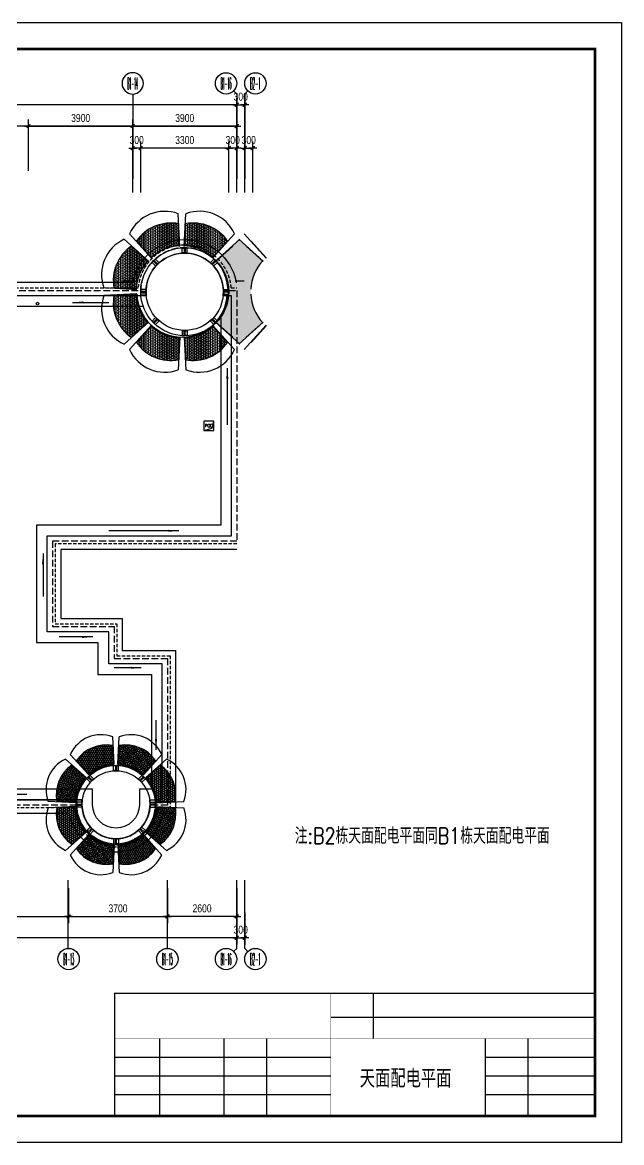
# Model space of a CAD drawing. Extents: x -40206 to 90585, y -55800 to -13493.
# Drawn here: x -3363 to 19094, y -55800 to -13800 of the extents above; entities that cross this region are included whole.
import ezdxf
from ezdxf.enums import TextEntityAlignment as Align

# ---------------------------------------------------------------- set-up
doc = ezdxf.new("R2010")
doc.units = 0
doc.header["$LTSCALE"] = 1000
doc.header["$MEASUREMENT"] = 0
doc.linetypes.add('DASH', pattern=[0.35, 0.25, -0.1])
doc.linetypes.add('HIDDEN2', pattern=[0.1875, 0.125, -0.0625])
doc.layers.get('0').update_dxf_attribs({"linetype": 'CONTINUOUS'})
doc.layers.get('DEFPOINTS').update_dxf_attribs({"linetype": 'CONTINUOUS'})
for name, color, linetype in [('AXIS_TEXT', 7, 'CONTINUOUS'), ('FRAME', 7, 'CONTINUOUS'), ('TK', 7, 'CONTINUOUS'), ('厨卫', 30, 'CONTINUOUS'), ('文字', 90, 'CONTINUOUS')]:
    doc.layers.add(name, color=color, linetype=linetype)
doc.styles.add('_HZTXT', font='txt.shx', dxfattribs={"width": 0.8, "bigfont": 'hztxt.shx'})
doc.styles.add('COMPLEX', font='COMPLEX')
doc.styles.add('DIM_FONT', font='wcad.shx', dxfattribs={"width": 0.8})
doc.styles.add('HZTXT', font='romans.shx', dxfattribs={"width": 0.8, "bigfont": 'hztxt.shx'})
doc.styles.add('文字说明', font='SimSun.ttf')
doc.dimstyles.new('AXIS', dxfattribs={"dimtxt": 300, "dimasz": 1, "dimexe": 250, "dimexo": 300, "dimgap": 150, "dimtad": 1, "dimdec": 0, "dimzin": 0, "dimdsep": 46, "dimtxsty": 'DIM_FONT', "dimblk": '_DIMX', "dimblk1": 'ARCHTICK', "dimblk2": 'ARCHTICK', "dimsah": 1, "dimcen": 0.09, "dimdle": 150, "dimclrt": 7, "dimadec": 0, "dimazin": 0, "dimtfac": 1, "dimtdec": 0, "dimtix": 1, "dimtmove": 2, "dimatfit": 3, "dimldrblk": '_DIMX', "dimfxl": 0, "dimtolj": 1, "dimtzin": 0, "dimarcsym": 0})
pattern_1 = [(180, (85049, -29828.714), (-1e-14, 49.963004), [28.846154, -57.69231]), (60, (85049, -29828.714), (43.26923, -24.981502), [28.846154, -57.69231]), (120, (85020.15, -29828.714), (43.26923, 24.981502), [28.846154, -57.69231])]

# ---------------------------------------------------------------- blocks, each defined once
blk = doc.blocks.new('_DIMX')
blk.add_line((-150, 0), (150, 0))
at = {"const_width": 50}
blk.add_lwpolyline([(-70, -70), (70, 70)], dxfattribs=at)
blk = doc.blocks.new('*D31')
at = {"color": 0, "linetype": 'ByBlock'}
for p, q in [((-30430, -19363), (-30430, -16636)), ((4670, -19363), (4670, -16636)), ((4669, -16886), (-30429, -16886))]:
    blk.add_line(p, q, dxfattribs=at)
at = {"layer": 'DEFPOINTS', "color": 0, "linetype": 'ByBlock'}
for p in [(-30430, -16886), (-30430, -19663), (4670, -19663)]:
    blk.add_point(p, dxfattribs=at)
at = {"color": 0, "linetype": 'ByBlock', "rotation": 180}
blk.add_blockref('_DIMX', (-30430, -16886), dxfattribs=at)
at = {"color": 0, "linetype": 'ByBlock'}
blk.add_blockref('_DIMX', (4670, -16886), dxfattribs=at)
at = {"color": 7, "linetype": 'ByBlock', "insert": (-12880, -16580), "char_height": 300, "attachment_point": 5, "style": 'DIM_FONT'}
blk.add_mtext('\\A1;35100', dxfattribs=at)
blk = doc.blocks.new('_ARCHTICK')
at = {"color": 0, "linetype": 'ByBlock', "const_width": 0.15}
blk.add_lwpolyline([(-0.5, -0.5), (0.5, 0.5)], dxfattribs=at)
blk = doc.blocks.new('*D35')
at = {"color": 0, "linetype": 'ByBlock'}
for p, q in [((770, -19363), (770, -17436)), ((-3129, -17686), (769, -17686))]:
    blk.add_line(p, q, dxfattribs=at)
at = {"layer": 'DEFPOINTS', "color": 0, "linetype": 'ByBlock'}
for p in [(770, -17686), (-3130, -19663), (770, -19663)]:
    blk.add_point(p, dxfattribs=at)
at = {"color": 0, "linetype": 'ByBlock', "rotation": 180}
blk.add_blockref('_DIMX', (-3130, -17686), dxfattribs=at)
at = {"color": 0, "linetype": 'ByBlock'}
blk.add_blockref('_DIMX', (770, -17686), dxfattribs=at)
at = {"color": 7, "linetype": 'ByBlock', "insert": (-1180, -17386), "char_height": 300, "attachment_point": 5, "style": 'DIM_FONT'}
blk.add_mtext('\\A1;3900', dxfattribs=at)
blk = doc.blocks.new('*D34')
at = {"color": 0, "linetype": 'ByBlock'}
for p, q in [((-3130, -19363), (-3130, -17436)), ((769, -17686), (-3129, -17686))]:
    blk.add_line(p, q, dxfattribs=at)
at = {"layer": 'DEFPOINTS', "color": 0, "linetype": 'ByBlock'}
for p in [(-3130, -17686), (-3130, -19663), (770, -19663)]:
    blk.add_point(p, dxfattribs=at)
at = {"color": 0, "linetype": 'ByBlock', "rotation": 180}
blk.add_blockref('_DIMX', (-3130, -17686), dxfattribs=at)
at = {"color": 0, "linetype": 'ByBlock'}
blk.add_blockref('_DIMX', (770, -17686), dxfattribs=at)
at = {"color": 7, "linetype": 'ByBlock', "insert": (-1180, -17386), "char_height": 300, "attachment_point": 5, "style": 'DIM_FONT'}
blk.add_mtext('\\A1;3900', dxfattribs=at)
blk = doc.blocks.new('*D43')
at = {"color": 0, "linetype": 'ByBlock'}
for p, q in [((-5330, -19478), (-5330, -17436)), ((-3130, -19363), (-3130, -17436)), ((-3131, -17686), (-5329, -17686))]:
    blk.add_line(p, q, dxfattribs=at)
at = {"layer": 'DEFPOINTS', "color": 0, "linetype": 'ByBlock'}
for p in [(-5330, -17686), (-3130, -19663), (-5330, -19778)]:
    blk.add_point(p, dxfattribs=at)
at = {"color": 0, "linetype": 'ByBlock', "rotation": 180}
blk.add_blockref('_DIMX', (-5330, -17686), dxfattribs=at)
at = {"color": 0, "linetype": 'ByBlock'}
blk.add_blockref('_DIMX', (-3130, -17686), dxfattribs=at)
at = {"color": 7, "linetype": 'ByBlock', "insert": (-4230, -17386), "char_height": 300, "attachment_point": 5, "style": 'DIM_FONT'}
blk.add_mtext('\\A1;2200', dxfattribs=at)
blk = doc.blocks.new('*D46')
at = {"color": 0, "linetype": 'ByBlock'}
for p, q in [((4670, -19363), (4670, -17436)), ((771, -17686), (4669, -17686))]:
    blk.add_line(p, q, dxfattribs=at)
at = {"layer": 'DEFPOINTS', "color": 0, "linetype": 'ByBlock'}
for p in [(4670, -17686), (770, -19663), (4670, -19663)]:
    blk.add_point(p, dxfattribs=at)
at = {"color": 0, "linetype": 'ByBlock', "rotation": 180}
blk.add_blockref('_DIMX', (770, -17686), dxfattribs=at)
at = {"color": 0, "linetype": 'ByBlock'}
blk.add_blockref('_DIMX', (4670, -17686), dxfattribs=at)
at = {"color": 7, "linetype": 'ByBlock', "insert": (2720, -17386), "char_height": 300, "attachment_point": 5, "style": 'DIM_FONT'}
blk.add_mtext('\\A1;3900', dxfattribs=at)
blk = doc.blocks.new('*D45')
at = {"color": 0, "linetype": 'ByBlock'}
for p, q in [((770, -19363), (770, -17436)), ((4670, -19363), (4670, -17436)), ((4669, -17686), (771, -17686))]:
    blk.add_line(p, q, dxfattribs=at)
at = {"layer": 'DEFPOINTS', "color": 0, "linetype": 'ByBlock'}
for p in [(770, -17686), (770, -19663), (4670, -19663)]:
    blk.add_point(p, dxfattribs=at)
at = {"color": 0, "linetype": 'ByBlock'}
for p, rotation in [((770, -17686), 180.0000000000052), ((4670, -17686), 5.115907697472721e-12)]:
    blk.add_blockref('_DIMX', p, dxfattribs=dict(at, rotation=rotation))
at = {"color": 7, "linetype": 'ByBlock', "insert": (2720, -17386), "char_height": 300, "attachment_point": 5, "style": 'DIM_FONT'}
blk.add_mtext('\\A1;3900', dxfattribs=at)
blk = doc.blocks.new('_AXISO')
blk.add_circle((0, 0), 0.5)
at = {"layer": 'AXIS_TEXT', "style": 'COMPLEX', "width": 1.041667}
blk.add_attdef('A', text='', height=0.56, dxfattribs=at).set_placement((-0.25, -0.28), (0.25, -0.28), align=Align.FIT)
blk = doc.blocks.new('*D44')
at = {"color": 0, "linetype": 'ByBlock'}
for p, q in [((4670, -18424), (4670, -16636)), ((4970, -18424), (4970, -16636)), ((4669, -16886), (4668, -16886)), ((4670, -16886), (4970, -16886)), ((4971, -16886), (4972, -16886))]:
    blk.add_line(p, q, dxfattribs=at)
at = {"layer": 'DEFPOINTS', "color": 0, "linetype": 'ByBlock'}
for p in [(4970, -16886), (4670, -18724), (4970, -18724)]:
    blk.add_point(p, dxfattribs=at)
at = {"color": 0, "linetype": 'ByBlock'}
blk.add_blockref('_DIMX', (4670, -16886), dxfattribs=at)
at = {"color": 0, "linetype": 'ByBlock', "rotation": 180}
blk.add_blockref('_DIMX', (4970, -16886), dxfattribs=at)
at = {"color": 7, "linetype": 'ByBlock', "insert": (4820, -16586), "char_height": 300, "attachment_point": 5, "style": 'DIM_FONT'}
blk.add_mtext('\\A1;300', dxfattribs=at)
blk = doc.blocks.new('_AXISO1')
blk.add_line((0.354, -0.146), (0.5, 0))
blk.add_circle((0, -0.5), 0.5)
at = {"layer": 'AXIS_TEXT', "style": 'COMPLEX', "width": 1.041667}
blk.add_attdef('A', text='', height=0.56, dxfattribs=at).set_placement((-0.25, -0.78), (0.25, -0.78), align=Align.FIT)
blk = doc.blocks.new('_AXISO2')
blk.add_line((0.354, 0.146), (0.5, 0))
blk.add_circle((0, 0.5), 0.5)
at = {"layer": 'AXIS_TEXT', "style": 'COMPLEX', "width": 1.041667}
blk.add_attdef('A', text='', height=0.56, dxfattribs=at).set_placement((-0.25, 0.22), (0.25, 0.22), align=Align.FIT)
blk = doc.blocks.new('*D21')
at = {"color": 0, "linetype": 'ByBlock'}
for p, q in [((-30430, -46259), (-30430, -48370)), ((4670, -46259), (4670, -48370)), ((4669, -48120), (-30429, -48120))]:
    blk.add_line(p, q, dxfattribs=at)
at = {"layer": 'DEFPOINTS', "color": 0, "linetype": 'ByBlock'}
for p in [(-30430, -45959), (4670, -45959), (-30430, -48120)]:
    blk.add_point(p, dxfattribs=at)
at = {"color": 0, "linetype": 'ByBlock', "rotation": 180}
blk.add_blockref('_DIMX', (-30430, -48120), dxfattribs=at)
at = {"color": 0, "linetype": 'ByBlock'}
blk.add_blockref('_DIMX', (4670, -48120), dxfattribs=at)
at = {"color": 7, "linetype": 'ByBlock', "insert": (-12880, -47814), "char_height": 300, "attachment_point": 5, "style": 'DIM_FONT'}
blk.add_mtext('\\A1;35100', dxfattribs=at)
blk = doc.blocks.new('*D29')
at = {"color": 0, "linetype": 'ByBlock'}
for p, q in [((4670, -47175), (4670, -48370)), ((4970, -47175), (4970, -48370)), ((4669, -48120), (4668, -48120)), ((4670, -48120), (4970, -48120)), ((4971, -48120), (4972, -48120))]:
    blk.add_line(p, q, dxfattribs=at)
at = {"layer": 'DEFPOINTS', "color": 0, "linetype": 'ByBlock'}
for p in [(4670, -46875), (4970, -46875), (4970, -48120)]:
    blk.add_point(p, dxfattribs=at)
at = {"color": 0, "linetype": 'ByBlock'}
blk.add_blockref('_DIMX', (4670, -48120), dxfattribs=at)
at = {"color": 0, "linetype": 'ByBlock', "rotation": 180}
blk.add_blockref('_DIMX', (4970, -48120), dxfattribs=at)
at = {"color": 7, "linetype": 'ByBlock', "insert": (4820, -47820), "char_height": 300, "attachment_point": 5, "style": 'DIM_FONT'}
blk.add_mtext('\\A1;300', dxfattribs=at)
blk = doc.blocks.new('*D24')
at = {"color": 0, "linetype": 'ByBlock'}
for p, q in [((2070, -46259), (2070, -47570)), ((-1629, -47320), (2069, -47320))]:
    blk.add_line(p, q, dxfattribs=at)
at = {"layer": 'DEFPOINTS', "color": 0, "linetype": 'ByBlock'}
for p in [(-1630, -45959), (2070, -45959), (2070, -47320)]:
    blk.add_point(p, dxfattribs=at)
at = {"color": 0, "linetype": 'ByBlock', "rotation": 180}
blk.add_blockref('_DIMX', (-1630, -47320), dxfattribs=at)
at = {"color": 0, "linetype": 'ByBlock'}
blk.add_blockref('_DIMX', (2070, -47320), dxfattribs=at)
at = {"color": 7, "linetype": 'ByBlock', "insert": (220, -47020), "char_height": 300, "attachment_point": 5, "style": 'DIM_FONT'}
blk.add_mtext('\\A1;3700', dxfattribs=at)
blk = doc.blocks.new('*D27')
at = {"color": 0, "linetype": 'ByBlock'}
for p, q in [((-1630, -46259), (-1630, -47570)), ((-7329, -47320), (-1631, -47320))]:
    blk.add_line(p, q, dxfattribs=at)
at = {"layer": 'DEFPOINTS', "color": 0, "linetype": 'ByBlock'}
for p in [(-7330, -45959), (-1630, -45959), (-1630, -47320)]:
    blk.add_point(p, dxfattribs=at)
at = {"color": 0, "linetype": 'ByBlock', "rotation": 180}
blk.add_blockref('_DIMX', (-7330, -47320), dxfattribs=at)
at = {"color": 0, "linetype": 'ByBlock'}
blk.add_blockref('_DIMX', (-1630, -47320), dxfattribs=at)
at = {"color": 7, "linetype": 'ByBlock', "insert": (-4480, -47020), "char_height": 300, "attachment_point": 5, "style": 'DIM_FONT'}
blk.add_mtext('\\A1;5700', dxfattribs=at)
blk = doc.blocks.new('*D30')
at = {"color": 0, "linetype": 'ByBlock'}
for p, q in [((2070, -46259), (2070, -47570)), ((4670, -46259), (4670, -47570)), ((4669, -47320), (2071, -47320))]:
    blk.add_line(p, q, dxfattribs=at)
at = {"layer": 'DEFPOINTS', "color": 0, "linetype": 'ByBlock'}
for p in [(2070, -45959), (4670, -45959), (2070, -47320)]:
    blk.add_point(p, dxfattribs=at)
at = {"color": 0, "linetype": 'ByBlock'}
for p, rotation in [((2070, -47320), 179.9999999999949), ((4670, -47320), 359.9999999999949)]:
    blk.add_blockref('_DIMX', p, dxfattribs=dict(at, rotation=rotation))
at = {"color": 7, "linetype": 'ByBlock', "insert": (3370, -47020), "char_height": 300, "attachment_point": 5, "style": 'DIM_FONT'}
blk.add_mtext('\\A1;2600', dxfattribs=at)
blk = doc.blocks.new('_ARROW')
blk.add_solid([(0, 0), (-1, 0.1), (-1, -0.1)])
blk = doc.blocks.new('A')
at = {"layer": '厨卫'}
blk.add_lwpolyline([(-370, 0), (-59, 85), (0, 350)], dxfattribs=at)
blk.add_lwpolyline([(-370, 0), (0, 0), (0, 350), (-370, 350)], close=True, dxfattribs=at)
at = {"layer": '厨卫', "style": 'HZTXT', "width": 0.8}
blk.add_text('PQD', height=120, dxfattribs=at).set_placement((-333, 118))
blk = doc.blocks.new('*D79')
at = {"color": 0, "linetype": 'ByBlock'}
for p, q in [((770, -20175), (770, -18263)), ((769, -18513), (768, -18513)), ((1070, -18513), (770, -18513)), ((1071, -18513), (1072, -18513))]:
    blk.add_line(p, q, dxfattribs=at)
at = {"layer": 'DEFPOINTS', "color": 0, "linetype": 'ByBlock'}
for p in [(770, -18513), (770, -20475), (1070, -20475)]:
    blk.add_point(p, dxfattribs=at)
at = {"color": 0, "linetype": 'ByBlock'}
blk.add_blockref('_DIMX', (770, -18513), dxfattribs=at)
at = {"color": 0, "linetype": 'ByBlock', "rotation": 180}
blk.add_blockref('_DIMX', (1070, -18513), dxfattribs=at)
at = {"color": 7, "linetype": 'ByBlock', "insert": (920, -18213), "char_height": 300, "attachment_point": 5, "style": 'DIM_FONT'}
blk.add_mtext('\\A1;300', dxfattribs=at)
blk = doc.blocks.new('*D78')
at = {"color": 0, "linetype": 'ByBlock'}
for p, q in [((1070, -20175), (1070, -18263)), ((4369, -18513), (1071, -18513))]:
    blk.add_line(p, q, dxfattribs=at)
at = {"layer": 'DEFPOINTS', "color": 0, "linetype": 'ByBlock'}
for p in [(1070, -18513), (1070, -20475), (4370, -20474)]:
    blk.add_point(p, dxfattribs=at)
at = {"color": 0, "linetype": 'ByBlock', "rotation": 180}
blk.add_blockref('_DIMX', (1070, -18513), dxfattribs=at)
at = {"color": 0, "linetype": 'ByBlock'}
blk.add_blockref('_DIMX', (4370, -18513), dxfattribs=at)
at = {"color": 7, "linetype": 'ByBlock', "insert": (2720, -18213), "char_height": 300, "attachment_point": 5, "style": 'DIM_FONT'}
blk.add_mtext('\\A1;3300', dxfattribs=at)
blk = doc.blocks.new('*D77')
at = {"color": 0, "linetype": 'ByBlock'}
for p, q in [((4370, -20174), (4370, -18263)), ((4670, -20175), (4670, -18263)), ((4369, -18513), (4368, -18513)), ((4670, -18513), (4370, -18513)), ((4671, -18513), (4672, -18513))]:
    blk.add_line(p, q, dxfattribs=at)
at = {"layer": 'DEFPOINTS', "color": 0, "linetype": 'ByBlock'}
for p in [(4370, -18513), (4370, -20474), (4670, -20475)]:
    blk.add_point(p, dxfattribs=at)
at = {"color": 0, "linetype": 'ByBlock'}
blk.add_blockref('_DIMX', (4370, -18513), dxfattribs=at)
at = {"color": 0, "linetype": 'ByBlock', "rotation": 180}
blk.add_blockref('_DIMX', (4670, -18513), dxfattribs=at)
at = {"color": 7, "linetype": 'ByBlock', "insert": (4520, -18213), "char_height": 300, "attachment_point": 5, "style": 'DIM_FONT'}
blk.add_mtext('\\A1;300', dxfattribs=at)
blk = doc.blocks.new('*D80')
at = {"color": 0, "linetype": 'ByBlock'}
for p, q in [((4970, -20175), (4970, -18263)), ((5270, -20174), (5270, -18263)), ((4969, -18513), (4968, -18513)), ((4970, -18513), (5270, -18513)), ((5271, -18513), (5272, -18513))]:
    blk.add_line(p, q, dxfattribs=at)
at = {"layer": 'DEFPOINTS', "color": 0, "linetype": 'ByBlock'}
for p in [(5270, -18513), (4970, -20475), (5270, -20474)]:
    blk.add_point(p, dxfattribs=at)
at = {"color": 0, "linetype": 'ByBlock'}
blk.add_blockref('_DIMX', (4970, -18513), dxfattribs=at)
at = {"color": 0, "linetype": 'ByBlock', "rotation": 180}
blk.add_blockref('_DIMX', (5270, -18513), dxfattribs=at)
at = {"color": 7, "linetype": 'ByBlock', "insert": (5120, -18213), "char_height": 300, "attachment_point": 5, "style": 'DIM_FONT'}
blk.add_mtext('\\A1;300', dxfattribs=at)

msp = doc.modelspace()

# ---------------------------------------------------------------- hatches: boundary and pattern name
h = msp.add_hatch()
h.set_pattern_fill('HEX', color=256, scale=230.769231, angle=360, style=0)
h.set_pattern_definition(pattern_1)
h.paths.add_polyline_path([(2482.6, -21348.1), (2522.1, -22100.9), (2526, -22176.1, 0.1707077), (1467.9, -22614.4), (1417.5, -22558.4), (913.1, -21998.2, -0.2930789)])
h.paths.add_polyline_path([(896.6, -23805.6), (821.3, -23801.7), (68.5, -23762.2, -0.2930789), (718.6, -22192.6), (1278.8, -22697.1), (1334.9, -22747.5, 0.1707077)])
h = msp.add_hatch()
h.set_pattern_fill('HEX', color=256, scale=230.769231, angle=360, style=0)
h.set_pattern_definition(pattern_1)
h.paths.add_polyline_path([(2714.3, -22176.1), (2718.2, -22100.9), (2703.1, -22100.1), (2742.4, -21350.9, -0.2980919), (4324.8, -22000.8), (3822.1, -22559.2), (3769.4, -22611.8, 0.1701274)])
h = msp.add_hatch()
h.set_pattern_fill('HEX', color=256, scale=230.769231, angle=360, style=0)
h.set_pattern_definition([(0, (-386.25, -116066.67), (1e-14, 49.963004), [28.846154, -57.692308]), (120, (-386.25, -116066.67), (-43.26923, -24.981502), [28.846154, -57.692308]), (60, (-357.4, -116066.67), (-43.26923, 24.981502), [28.846154, -57.692308])])
h.paths.add_polyline_path([(5434, -22546.4), (4770.1, -21948.6), (4106.3, -22546.4, -0.1347523), (4588.9, -23494.7), (4930.1, -23494.7), (4951.4, -23494.7, -0.1347523)])
h.paths.add_polyline_path([(4588.9, -23494.7, 0.1328437), (4116.4, -22557.6), (3908.9, -22744.4, -0.1706132), (4348.3, -23804.7), (4620.1, -23804.7), (4620.1, -25715.7), (4770.1, -25850.8), (4920.1, -25715.7), (4920.1, -23804.7), (5192, -23804.7, -0.1706132), (5631.4, -22744.4), (5423.9, -22557.6, 0.1328437), (4951.4, -23494.7), (4610.1, -23494.7)])
h.paths.add_polyline_path([(4430.1, -23994.7), (4348.3, -23994.7, -0.1706132), (3908.9, -25055), (4430.1, -25524.4)])
h.paths.add_polyline_path([(4620.1, -23804.7), (4348.3, -23804.7, -0.01373), (4350.9, -23899.7, -0.01373), (4348.3, -23994.7), (4430.1, -23994.7), (4430.1, -25544.7), (4620.1, -25715.7)], flags=16)
h.paths.add_polyline_path([(5110.1, -23994.7), (5192, -23994.7, -0.01373), (5189.4, -23899.7, -0.01373), (5192, -23804.7), (4920.1, -23804.7), (4920.1, -25715.7), (5110.1, -25544.7)], flags=17)
h.paths.add_polyline_path([(5110.1, -25524.4), (5631.4, -25055, -0.1706132), (5192, -23994.7), (5110.1, -23994.7)])
h = msp.add_hatch()
h.set_pattern_fill('HEX', color=256, scale=230.769231, angle=360, style=0)
h.set_pattern_definition(pattern_1)
h.paths.add_polyline_path([(1334.9, -25051.9), (1278.8, -25102.3), (718.6, -25606.8, -0.2930789), (68.5, -24037.2), (821.3, -23997.8), (896.6, -23993.8, 0.1707077)])
h.paths.add_polyline_path([(2526, -25623.3), (2522.1, -25698.5), (2482.6, -26451.4, -0.2930789), (913.1, -25801.2), (1417.5, -25241), (1467.9, -25185, 0.1707077)])
h = msp.add_hatch()
h.set_pattern_fill('HEX', color=256, scale=230.769231, angle=360, style=0)
h.set_pattern_definition([(180, (85049, -17970.7), (-1e-14, -49.963004), [28.846154, -57.69231]), (300, (85049, -17970.7), (43.26923, 24.981502), [28.846154, -57.69231]), (240, (85020.15, -17970.7), (43.26923, -24.981502), [28.846154, -57.69231])])
h.paths.add_polyline_path([(2714.3, -25623.3), (2718.2, -25698.5), (2703.1, -25699.3), (2742.4, -26448.6, 0.2980919), (4324.8, -25798.6), (3822.1, -25240.2), (3769.4, -25187.6, -0.1701274)])
h = msp.add_hatch()
h.set_pattern_fill('HEX', color=8, scale=200, angle=-90, style=0)
h.set_pattern_definition([(270, (-42198.577, -32974.17), (-43.30127, -8e-15), [25, -50]), (150, (-42198.577, -32974.17), (21.650635, 37.5), [25, -50]), (210, (-42198.577, -32999.17), (-21.650635, 37.5), [25, -50])])
h.paths.add_polyline_path([(-877.6, -41979.9), (-1335.8, -41471, -0.0206974), (-1266.8, -41381.1), (-54.7, -41381.1), (-54.7, -41604.2, 0.1501634)])
h.paths.add_polyline_path([(-1266.8, -41381.1, -0.0526181), (-1060.5, -41181.1), (32.9, -41181.1), (54.6, -41593.8, 0.0178219), (-54.7, -41604.2), (-54.7, -41381.1)])
h.paths.add_polyline_path([(-1060.5, -41181.1, -0.0323767), (-914.3, -41081.1), (27.7, -41081.1), (32.9, -41181.1)])
h.paths.add_polyline_path([(-914.3, -41081.1, -0.1787532), (18.7, -40910), (27.7, -41081.1)])
h = msp.add_hatch()
h.set_pattern_fill('HEX', color=8, scale=200, angle=-45, style=0)
h.set_pattern_definition([(225, (-22614.283, -6007.435), (-30.61862, 30.61862), [25, -50]), (105, (-22614.283, -6007.435), (41.825815, 11.207193), [25, -50]), (165, (-22631.96, -6025.112), (11.207193, 41.825815), [25, -50])])
h.paths.add_polyline_path([(236, -41593.8), (271.9, -40910, -0.0206974), (384.2, -40895.2), (1241.3, -41752.3), (1083.6, -41910, 0.1501634)])
h.paths.add_polyline_path([(384.2, -40895.2, -0.0526181), (671.5, -40899.7), (1444.7, -41672.8), (1168.2, -41979.9, 0.0178219), (1083.6, -41910), (1241.3, -41752.3)])
h.paths.add_polyline_path([(671.5, -40899.7, -0.0323767), (845.6, -40932.3), (1511.7, -41598.4), (1444.7, -41672.8)])
h.paths.add_polyline_path([(845.6, -40932.3, -0.1787532), (1626.4, -41471), (1511.7, -41598.4)])
h = msp.add_hatch()
h.set_pattern_fill('HEX', color=8, scale=200, angle=-135, style=0)
h.set_pattern_definition([(315, (-36978.4, -65890.72), (-30.61862, -30.61862), [25, -50]), (195, (-36978.4, -65890.72), (-11.207193, 41.825815), [25, -50]), (255, (-36960.724, -65908.4), (-41.825815, 11.207193), [25, -50])])
h.paths.add_polyline_path([(-1392, -43040.4), (-2075.9, -43004.6, -0.0206974), (-2090.7, -42892.2), (-1233.6, -42035.1), (-1075.8, -42192.9, 0.1501634)])
h.paths.add_polyline_path([(-2090.7, -42892.2, -0.0526181), (-2086.2, -42604.9), (-1313, -41831.7), (-1005.9, -42108.3, 0.0178219), (-1075.8, -42192.9), (-1233.6, -42035.1)])
h.paths.add_polyline_path([(-2086.2, -42604.9, -0.0323767), (-2053.5, -42430.8), (-1387.4, -41764.7), (-1313, -41831.7)])
h.paths.add_polyline_path([(-2053.5, -42430.8, -0.1787532), (-1514.8, -41650), (-1387.4, -41764.7)])
h = msp.add_hatch()
h.set_pattern_fill('HEX', color=8, scale=200, style=0)
h.set_pattern_definition([(180, (10302.267, -787.26), (0, 43.30127), [25, -50]), (60, (10302.267, -787.26), (37.5, -21.650635), [25, -50]), (120, (10277.267, -787.26), (37.5, 21.650635), [25, -50])])
h.paths.add_polyline_path([(1296.5, -42108.3), (1805.4, -41650, -0.0206974), (1895.3, -41719), (1895.3, -42931.1), (1672.2, -42931.1, 0.1501634)])
h.paths.add_polyline_path([(1895.3, -41719, -0.0526181), (2095.3, -41925.3), (2095.3, -43018.8), (1682.6, -43040.4, 0.0178219), (1672.2, -42931.1), (1895.3, -42931.1)])
h.paths.add_polyline_path([(2095.3, -41925.3, -0.0323767), (2195.3, -42071.5), (2195.3, -43013.5), (2095.3, -43018.8)])
h.paths.add_polyline_path([(2195.3, -42071.5, -0.1787532), (2366.5, -43004.6), (2195.3, -43013.5)])
h = msp.add_hatch()
h.set_pattern_fill('HEX', color=8, scale=200, angle=180, style=0)
h.set_pattern_definition([(7e-15, (-10011.665, -85475.015), (5e-15, -43.30127), [25, -50]), (240, (-10011.665, -85475.015), (-37.5, 21.650635), [25, -50]), (300, (-9986.665, -85475.015), (-37.5, -21.650635), [25, -50])])
h.paths.add_polyline_path([(-1005.9, -44154), (-1514.8, -44612.2, -0.0206974), (-1604.7, -44543.3), (-1604.7, -43331.1), (-1381.6, -43331.1, 0.1501634)])
h.paths.add_polyline_path([(-1604.7, -44543.3, -0.0526181), (-1804.7, -44336.9), (-1804.7, -43243.5), (-1392, -43221.9, 0.0178219), (-1381.6, -43331.1), (-1604.7, -43331.1)])
h.paths.add_polyline_path([(-1804.7, -44336.9, -0.0323767), (-1904.7, -44190.7), (-1904.7, -43248.8), (-1804.7, -43243.5)])
h.paths.add_polyline_path([(-1904.7, -44190.7, -0.1787532), (-2075.9, -43257.7), (-1904.7, -43248.8)])
h = msp.add_hatch()
h.set_pattern_fill('HEX', color=8, scale=200, angle=45, style=0)
h.set_pattern_definition([(135, (37269.004, -20371.553), (30.61862, 30.61862), [25, -50]), (15, (37269.004, -20371.553), (11.207193, -41.825815), [25, -50]), (75, (37251.326, -20353.876), (41.825815, -11.207193), [25, -50])])
h.paths.add_polyline_path([(1682.6, -43221.9), (2366.5, -43257.7, -0.0206974), (2381.3, -43370), (1524.2, -44227.2), (1366.4, -44069.4, 0.1501634)])
h.paths.add_polyline_path([(2381.3, -43370, -0.0526181), (2376.8, -43657.4), (1603.6, -44430.5), (1296.5, -44154, 0.0178219), (1366.4, -44069.4), (1524.2, -44227.2)])
h.paths.add_polyline_path([(2376.8, -43657.4, -0.0323767), (2344.1, -43831.5), (1678, -44497.5), (1603.6, -44430.5)])
h.paths.add_polyline_path([(2344.1, -43831.5, -0.1787532), (1805.4, -44612.2), (1678, -44497.5)])
h = msp.add_hatch()
h.set_pattern_fill('HEX', color=8, scale=200, angle=135, style=0)
h.set_pattern_definition([(45, (22904.885, -80254.84), (30.61862, -30.61862), [25, -50]), (285, (22904.885, -80254.84), (-41.825815, -11.207193), [25, -50]), (345, (22922.563, -80237.16), (-11.207193, -41.825815), [25, -50])])
h.paths.add_polyline_path([(54.6, -44668.4), (18.7, -45352.3, -0.0206974), (-93.6, -45367.1), (-950.7, -44510), (-793, -44352.3, 0.1501634)])
h.paths.add_polyline_path([(-93.6, -45367.1, -0.0526181), (-380.9, -45362.6), (-1154.1, -44589.5), (-877.6, -44282.3, 0.0178219), (-793, -44352.3), (-950.7, -44510)])
h.paths.add_polyline_path([(-380.9, -45362.6, -0.0323767), (-555, -45330), (-1221.1, -44663.9), (-1154.1, -44589.5)])
h.paths.add_polyline_path([(-555, -45330, -0.1787532), (-1335.8, -44791.3), (-1221.1, -44663.9)])
h = msp.add_hatch()
h.set_pattern_fill('HEX', color=8, scale=200, angle=90, style=0)
h.set_pattern_definition([(90, (42489.18, -53288.103), (43.30127, 3e-15), [25, -50]), (330, (42489.18, -53288.103), (-21.650635, -37.5), [25, -50]), (30, (42489.18, -53263.103), (21.650635, -37.5), [25, -50])])
h.paths.add_polyline_path([(1168.2, -44282.3), (1626.4, -44791.3, -0.0206974), (1557.4, -44881.1), (345.3, -44881.1), (345.3, -44658.1, 0.1501634)])
h.paths.add_polyline_path([(1557.4, -44881.1, -0.0526181), (1351.1, -45081.1), (257.7, -45081.1), (236, -44668.4, 0.0178219), (345.3, -44658.1), (345.3, -44881.1)])
h.paths.add_polyline_path([(1351.1, -45081.1, -0.0323767), (1204.9, -45181.1), (262.9, -45181.1), (257.7, -45081.1)])
h.paths.add_polyline_path([(1204.9, -45181.1, -0.1787532), (271.9, -45352.3), (262.9, -45181.1)])

# ---------------------------------------------------------------- linework, layer by layer
for p, q in [((770.2, -16485.7), (770.2, -19663.3)), ((4670.2, -16485.7), (4670.2, -19663.3)), ((4970.2, -16485.7), (4970.2, -19663.3)), ((2542.5, -22201.5), (2478.2, -20974.5)), ((2697.8, -22201.5), (2762.1, -20974.5)), ((2527.4, -22202.2), (2482.8, -21351.6)), ((2712.9, -22202.2), (2757.5, -21351.6)), ((1474.2, -22644), (652.1, -21730.9)), ((3766, -22644), (4588.2, -21730.9)), ((5774.2, -22644), (4952.1, -21730.9)), ((1364.4, -22753.8), (451.3, -21931.7)), ((1354.3, -22765), (721.3, -22195)), ((1485.4, -22633.8), (915.5, -22000.8)), ((3754.9, -22633.8), (4324.8, -22000.8)), ((3875.9, -22753.8), (4789, -21931.7)), ((3886, -22765), (4519, -22195)), ((5664.4, -22753.8), (4751.3, -21931.7)), ((5654.3, -22765), (5021.3, -22195)), ((5785.4, -22633.8), (5215.5, -22000.8)), ((410.2, -23494.7), (751.4, -23494.7)), ((4610.1, -23494.7), (4951.4, -23494.7)), ((921.9, -23822), (-305.1, -23757.7)), ((922.7, -23807), (72.1, -23762.4)), ((921.9, -23977.4), (-305.1, -24041.7)), ((922.7, -23992.4), (72.1, -24037)), ((1364.4, -25045.6), (451.3, -25867.7)), ((1474.2, -25155.5), (652.1, -26068.5)), ((1354.3, -25034.4), (721.3, -25604.4)), ((1485.4, -25165.6), (915.5, -25798.6)), ((3754.9, -25165.6), (4324.8, -25798.6)), ((3766, -25155.5), (4588.2, -26068.5)), ((3875.9, -25045.6), (4789, -25867.7)), ((3886, -25034.4), (4519, -25604.4)), ((5664.4, -25045.6), (4751.3, -25867.7)), ((5774.2, -25155.5), (4952.1, -26068.5)), ((5654.3, -25034.4), (5021.3, -25604.4)), ((5785.4, -25165.6), (5215.5, -25798.6)), ((2542.5, -25597.9), (2478.2, -26824.9)), ((2527.4, -25597.2), (2482.8, -26447.8)), ((2697.8, -25597.9), (2762.1, -26824.9)), ((2712.9, -25597.2), (2757.5, -26447.8)), ((75.6, -41612.8), (21.8, -40586.2)), ((215, -41612.8), (268.8, -40586.2)), ((54.6, -41593.8), (18.7, -40910)), ((236, -41593.8), (271.9, -40910)), ((-977.7, -42106.8), (-1741.6, -41418.9)), ((-879.1, -42008.2), (-1566.9, -41244.3)), ((-877.6, -41979.9), (-1335.8, -41471)), ((1168.2, -41979.9), (1626.4, -41471)), ((1169.7, -42008.2), (1857.5, -41244.3)), ((1268.3, -42106.8), (2032.2, -41418.9)), ((-1005.9, -42108.3), (-1514.8, -41650)), ((1296.5, -42108.3), (1805.4, -41650)), ((-1373.1, -43061.4), (-2399.6, -43007.6)), ((-1373.1, -43200.9), (-2399.6, -43254.7)), ((-1392, -43040.4), (-2075.9, -43004.6)), ((-1392, -43221.9), (-2075.9, -43257.7)), ((-1130, -43131.1), (-1130, -42954.3)), ((1663.7, -43061.4), (2690.2, -43007.6)), ((1663.7, -43200.9), (2690.2, -43254.7)), ((1682.6, -43040.4), (2366.5, -43004.6)), ((1682.6, -43221.9), (2366.5, -43257.7)), ((-977.7, -44155.5), (-1741.6, -44843.3)), ((-879.1, -44254.1), (-1566.9, -45018)), ((-1005.9, -44154), (-1514.8, -44612.2)), ((-877.6, -44282.3), (-1335.8, -44791.3)), ((855.9, -44398.3), (867.6, -44388.5)), ((1168.2, -44282.3), (1626.4, -44791.3)), ((1169.7, -44254.1), (1857.5, -45018)), ((1268.3, -44155.5), (2032.2, -44843.3)), ((1296.5, -44154), (1805.4, -44612.2)), ((54.6, -44668.4), (18.7, -45352.3)), ((75.6, -44649.5), (21.8, -45676.1)), ((215, -44649.5), (268.8, -45676.1)), ((236, -44668.4), (271.9, -45352.3)), ((-1644.8, -48519.9), (-1644.8, -45959.2)), ((2070.2, -48519.9), (2070.2, -45959.2)), ((4670.2, -48519.9), (4670.2, -45959.2)), ((4970.2, -48519.9), (4970.2, -45959.2))]:
    msp.add_line(p, q)
for points in [[(-20839.8, -22144.3), (-13819.8, -22144.3), (-13819.8, -29944.1), (-12969.8, -29944.4), (-12969.1, -29944.4), (-12789.1, -29944.4), (-12789.8, -29944.3), (-11939.8, -29944.3), (-11939.8, -22144.3), (-4919.8, -22144.3), (-4919.8, -23544.2), (792.1, -23543.3, -0.8323032), (4648.4, -23544.3), (4670.2, -23544.3)], [(-11429.8, -42424.3), (-11429.8, -42424.3), (-11429.8, -43454.3), (-7329.8, -43454.3), (-7329.8, -42954.3), (-1117.7, -42954.3, 1.1497786), (1408.3, -42954.3), (1870.2, -42954.3), (1870.2, -37854.3), (-129.8, -37854.3), (-129.8, -36654.3), (-2430.2, -36654.3), (-2430.2, -33054.3), (4470.2, -33054.3), (4470.2, -24053.6), (4162.8, -24052.5, 1.112205), (1277.7, -24054.3), (-5429.8, -24054.3), (-5429.8, -22654.3), (-11429.8, -22654.3), (-11429.8, -30453.9), (-12789.8, -30454.2), (-12789.8, -30454.3)], [(-1130, -43131.1, 1), (1420.6, -43131.1), (1420.6, -42954.3), (1870.2, -42954.3), (1870.2, -37854.3), (-129.8, -37854.3), (-129.8, -36654.3), (-2430.2, -36654.3), (-2430.2, -33054.3), (4470.2, -33054.3), (4470.2, -24053.6), (4170.9, -24052.6), (4170.9, -23899.7)], [(4070.2, -24848.4), (4070.2, -32654.3), (-2830.2, -32654.3), (-2830.2, -37054.3), (-529.8, -37054.3), (-529.8, -38254.3), (1470.2, -38254.3), (1470.2, -42554.3), (1020.6, -42554.3), (1020.6, -43131.1, -1), (-730, -43131.1), (-730, -42554.3), (-7729.8, -42554.3), (-7729.8, -43054.3), (-11029.8, -43054.3), (-11029.8, -37454.3)], [(4670.2, -33564.3), (-1920.2, -33564.3), (-1920.2, -36144.3), (380.2, -36144.3), (380.2, -37344.3), (2380.2, -37344.3), (2380.2, -43464.3), (1899.3, -43464.3, -0.8279411), (-1608.7, -43464.3), (-6819.8, -43464.3)]]:
    msp.add_lwpolyline(points, format="xyb")
at = {"color": 8, "linetype": 'HIDDEN2'}
for points in [[(-7929.8, -22354.3), (-5129.8, -22354.3), (-5129.8, -23754.3), (975.6, -23753.3, -0.9198446), (4464.9, -23754.3), (4670.2, -23754.3)], [(4670.2, -33354.3), (-2130.2, -33354.3), (-2130.2, -36354.3), (170.2, -36354.3), (170.2, -37554.3), (2170.2, -37554.3), (2170.2, -43254.3), (1715.8, -43254.3, -0.9246578), (-1425.2, -43254.3), (-7029.8, -43254.3), (-7029.8, -43754.3)]]:
    msp.add_lwpolyline(points, format="xyb", dxfattribs=at)
at = {"color": 8, "linetype": 'DASH'}
msp.add_lwpolyline([(-5229.8, -23854.3), (1070.1, -23853.2, -0.972545), (4370.3, -23854.3), (4670.2, -23854.3), (4670.2, -33254.3), (-2230.2, -33254.3), (-2230.2, -36454.3), (70.2, -36454.3), (70.2, -37654.3), (2070.2, -37654.3), (2070.2, -43154.3), (1620.5, -43154.3, -0.9844316), (-1329.9, -43154.3), (-7129.8, -43154.3)], format="xyb", dxfattribs=at)
at = {"color": 4}
for points in [[(2630.7, -22259), (2700.7, -22259), (2700.7, -22439), (2630.7, -22439)], [(2810.7, -22259), (2740.7, -22259), (2740.7, -22439), (2810.7, -22439)], [(1624, -22675.5), (1574.5, -22725), (1701.8, -22852.3), (1751.3, -22802.8)], [(3817.1, -22676.3), (3866.5, -22725.8), (3739.3, -22853), (3689.8, -22803.5)], [(1496.7, -22802.8), (1546.2, -22753.3), (1673.5, -22880.6), (1624, -22930.1)], [(3944.3, -22803.6), (3894.8, -22754.1), (3767.6, -22881.3), (3817.1, -22930.8)], [(1079.5, -23809.2), (1079.5, -23879.2), (1259.5, -23879.2), (1259.5, -23809.2)], [(1079.5, -23989.2), (1079.5, -23919.2), (1259.5, -23919.2), (1259.5, -23989.2)], [(4360.9, -23810.2), (4360.9, -23880.2), (4180.9, -23880.2), (4180.9, -23810.2)], [(4360.9, -23990.2), (4360.9, -23920.2), (4180.9, -23920.2), (4180.9, -23990.2)], [(1496, -24995.9), (1545.5, -25045.4), (1672.8, -24918.1), (1623.3, -24868.6)], [(1623.3, -25123.1), (1573.8, -25073.7), (1701.1, -24946.4), (1750.6, -24995.9)], [(3816.3, -25123.9), (3865.8, -25074.4), (3738.5, -24947.1), (3689, -24996.6)], [(3943.6, -24996.6), (3894.1, -25046.1), (3766.8, -24918.8), (3816.3, -24869.3)], [(2629.7, -25540.4), (2699.7, -25540.4), (2699.7, -25360.4), (2629.7, -25360.4)], [(2809.7, -25540.4), (2739.7, -25540.4), (2739.7, -25360.4), (2809.7, -25360.4)], [(55.3, -41666.2), (125.3, -41666.2), (125.3, -41846.2), (55.3, -41846.2)], [(235.3, -41666.2), (165.3, -41666.2), (165.3, -41846.2), (235.3, -41846.2)], [(-954.2, -42158.9), (-904.7, -42109.4), (-777.5, -42236.7), (-827, -42286.2)], [(-826.9, -42031.6), (-876.4, -42081.1), (-749.2, -42208.4), (-699.7, -42158.9)], [(1117.6, -42031.6), (1167.1, -42081.1), (1039.8, -42208.4), (990.3, -42158.9)], [(1244.9, -42158.9), (1195.4, -42109.4), (1068.1, -42236.7), (1117.6, -42286.2)], [(-1319.7, -43041.1), (-1319.7, -43111.1), (-1139.7, -43111.1), (-1139.7, -43041.1)], [(-1319.7, -43221.1), (-1319.7, -43151.1), (-1139.7, -43151.1), (-1139.7, -43221.1)], [(1610.3, -43041.1), (1610.3, -43111.1), (1430.3, -43111.1), (1430.3, -43041.1)], [(1610.3, -43221.2), (1610.3, -43151.2), (1430.3, -43151.2), (1430.3, -43221.2)], [(-954.2, -44103.4), (-904.8, -44152.9), (-777.5, -44025.6), (-827, -43976.1)], [(-827, -44230.7), (-876.5, -44181.2), (-749.2, -44053.9), (-699.7, -44103.4)], [(1117.5, -44230.7), (1167, -44181.2), (1039.8, -44053.9), (990.3, -44103.4)], [(1244.8, -44103.4), (1195.3, -44152.9), (1068.1, -44025.6), (1117.6, -43976.1)], [(55.3, -44596.1), (125.3, -44596.1), (125.3, -44416.1), (55.3, -44416.1)], [(235.3, -44596.1), (165.3, -44596.1), (165.3, -44416.1), (235.3, -44416.1)]]:
    msp.add_lwpolyline(points, close=True, dxfattribs=at)
for points in [[(1166.2, -24454.3), (-5829.8, -24454.3), (-5829.8, -23054.3), (-11029.8, -23054.3), (-11029.8, -30853.8), (-12879.8, -30854.1), (-12879.8, -30854.3)], [(-1480, -24301.2), (-119.3, -24301.2)], [(4315.6, -26768.7), (4315.6, -28883.7)], [(2501.3, -32861.8), (-119.3, -32861.8)], [(-2588.7, -33717.9), (-2588.7, -35329.3)], [(-724, -36840), (-1983.9, -36840)], [(1090.2, -37998.2), (82.3, -37998.2)], [(1644.6, -41070), (1644.6, -39962.1)], [(-1117.7, -42954.3), (-7329.8, -42954.3), (-7329.8, -43454.3), (-11429.8, -43454.3), (-11429.8, -42634.3)], [(-4957.3, -42731.7), (-3193.4, -42731.7)]]:
    msp.add_lwpolyline(points)
for centre, radius in [((2720.2, -23899.7), 1650), ((2720.2, -23899.7), 1450), ((-2799.6, -24344.1), 50), ((145.3, -43131.1), 1475), ((145.3, -43131.1), 1275)]:
    msp.add_circle(centre, radius)
for centre, radius, start, end in [((1973, -22337.4), 1453.5, 69.66253, 155.33747), ((3274.1, -22320.8), 1440.4, 24.17781, 110.82219), ((2204.8, -22897), 1573.6, 79.26614, 145.73386), ((3036.9, -22885), 1562.2, 34.47146, 100.86704), ((1057.8, -23252.6), 1453.5, 114.66253, 200.33747), ((1617.4, -23484.4), 1573.6, 124.26614, 190.73386), ((2620.1, -23899.7), 1726.1, 93.1251, 131.8749), ((2620.1, -23899.7), 1726.1, 48.1251, 86.8749), ((2620.1, -23899.7), 1726.1, 138.1251, 176.8749), ((2620.1, -23899.7), 1726.1, 3.1251, 41.8749), ((6920.1, -23899.7), 1726.1, 138.1251, 176.8749), ((1057.8, -24546.8), 1453.5, 159.66253, 245.33747), ((1617.4, -24315.1), 1573.6, 169.26614, 235.73386), ((2620.1, -23899.7), 1726.1, 183.1251, 221.8749), ((2620.1, -23899.7), 1700, 183.20349, 356.79651), ((2620.1, -23899.7), 1726.1, 318.1251, 356.8749), ((6920.1, -23899.7), 1726.1, 183.1251, 221.8749), ((2620.1, -23899.7), 1726.1, 228.1251, 266.8749), ((2620.1, -23899.7), 1726.1, 273.1251, 311.8749), ((2204.8, -24902.4), 1573.6, 214.26614, 280.73386), ((3035.5, -24902.4), 1573.6, 259.26614, 325.73386), ((1973, -25462), 1453.5, 204.66253, 290.33747), ((3267.3, -25462), 1453.5, 249.66253, 335.33747), ((-417.7, -41771.9), 1264.5, 69.66253, 155.33747), ((708.3, -41771.9), 1264.5, 24.66253, 110.33747), ((-216, -42258.8), 1369.1, 80.12623, 144.87377), ((506.7, -42258.8), 1369.1, 35.12623, 99.87377), ((-1213.9, -42568.1), 1264.5, 114.66253, 200.33747), ((1504.5, -42568.1), 1264.5, 339.66253, 65.33747), ((-727.1, -42769.8), 1369.1, 125.12623, 189.87377), ((145.3, -43131.1), 1520, 92.6292, 132.3708), ((145.3, -43131.1), 1540, 93.37813, 131.62187), ((145.3, -43131.1), 1501.7, 93.1251, 131.8749), ((145.3, -43131.1), 1520, 47.6292, 87.3708), ((145.3, -43131.1), 1501.7, 48.1251, 86.8749), ((145.3, -43131.1), 1540, 48.37813, 86.62187), ((1017.7, -42769.8), 1369.1, 350.12623, 54.87377), ((145.3, -43131.1), 1540, 138.37813, 176.62187), ((145.3, -43131.1), 1520, 137.6292, 177.3708), ((145.3, -43131.1), 1501.7, 138.1251, 176.8749), ((145.3, -43131.1), 1520, 2.6292, 42.3708), ((145.3, -43131.1), 1540, 3.37813, 41.62187), ((-1213.9, -43694.1), 1264.5, 159.66253, 245.33747), ((-727.1, -43492.5), 1369.1, 170.12623, 234.87377), ((145.3, -43131.1), 1540, 183.37813, 221.62187), ((145.3, -43131.1), 1520, 182.6292, 222.3708), ((145.3, -43131.1), 1500, 172.33697, 4.58857), ((145.3, -43131.1), 1500, 179.99923, 0), ((145.3, -43131.1), 1501.7, 183.1251, 221.8749), ((145.3, -43131.1), 1501.7, 318.1251, 356.8749), ((145.3, -43131.1), 1520, 317.6292, 357.3708), ((145.3, -43131.1), 1540, 318.37813, 356.62187), ((1017.7, -43492.5), 1369.1, 305.12623, 9.87377), ((1504.5, -43694.1), 1264.5, 294.66253, 20.33747), ((145.3, -43131.1), 1520, 227.6292, 267.3708), ((145.3, -43131.1), 1540, 228.37813, 266.62187), ((145.3, -43131.1), 1501.7, 228.1251, 266.8749), ((145.3, -43131.1), 1520, 272.6292, 312.3708), ((145.3, -43131.1), 1501.7, 273.1251, 311.8749), ((145.3, -43131.1), 1540, 273.37813, 311.62187), ((-216, -44003.5), 1369.1, 215.12623, 279.87377), ((506.7, -44003.5), 1369.1, 260.12623, 324.87377), ((-417.7, -44490.4), 1264.5, 204.66253, 290.33747), ((708.3, -44490.4), 1264.5, 249.66253, 335.33747)]:
    msp.add_arc(centre, radius, start, end)
at = {"layer": 'FRAME', "color": 7, "linetype": 'ByBlock'}
for p, q in [((-40206.3, -13800.2), (19093.7, -13800.2)), ((19093.7, -13800.2), (19093.7, -55800.2)), ((9793.7, -51899.8), (9793.7, -50199.8)), ((1793.7, -54799.8), (1793.7, -51899.8)), ((4193.7, -54799.8), (4193.7, -51899.8)), ((5793.7, -54799.8), (5793.7, -51899.8)), ((13993.7, -54799.8), (13993.7, -51899.8)), ((15593.7, -54799.8), (15593.7, -51899.8)), ((93.8, -52599.8), (8193.7, -52599.8)), ((13993.7, -52599.8), (18093.7, -52599.8)), ((93.8, -53299.8), (8193.7, -53299.8)), ((13993.7, -53299.8), (18093.7, -53299.8)), ((93.8, -53999.8), (8193.7, -53999.8)), ((13993.7, -53999.8), (18093.7, -53999.8)), ((19093.7, -55800.2), (-40206.3, -55800.2))]:
    msp.add_line(p, q, dxfattribs=at)
at = {"layer": 'FRAME', "color": 7, "linetype": 'Continuous'}
msp.add_line((8193.7, -51099.8), (18093.7, -51099.8), dxfattribs=at)
at = {"layer": 'FRAME', "color": 7, "linetype": 'ByBlock', "const_width": 100}
msp.add_lwpolyline([(-37706.3, -54799.8), (18093.7, -54799.8), (18093.7, -14799.8), (-37706.3, -14799.8)], close=True, dxfattribs=at)
at = {"layer": 'FRAME', "color": 7, "linetype": 'ByBlock'}
for points, const_width in [([(93.8, -54799.8), (93.8, -50199.8), (18093.7, -50199.8)], 50), ([(8193.7, -54799.8), (8193.7, -50199.8)], 15), ([(93.8, -51899.8), (18093.7, -51899.8)], 15)]:
    msp.add_lwpolyline(points, dxfattribs=dict(at, const_width=const_width))

# ---------------------------------------------------------------- block references
ref = msp.add_blockref('_AXISO', (770.2, -16085.7), dxfattribs=dict(xscale=-800, yscale=800, zscale=800, rotation=180))
ref.add_attrib('A', 'B1-14', dxfattribs={"layer": 'AXIS_TEXT', "height": 448, "style": 'COMPLEX', "width": 0.199468}).set_placement((570.2, -16309.7), (970.2, -16309.7), align=Align.FIT)
ref = msp.add_blockref('_AXISO1', (4670.2, -16085.7), dxfattribs=dict(xscale=800, yscale=800, zscale=800, rotation=270))
ref.add_attrib('A', 'B1-16', dxfattribs={"layer": 'AXIS_TEXT', "height": 448, "style": 'COMPLEX', "width": 0.203804}).set_placement((4070.2, -16309.7), (4470.2, -16309.7), align=Align.FIT)
ref = msp.add_blockref('_AXISO2', (4970.2, -16085.7), dxfattribs=dict(xscale=800, yscale=800, zscale=800, rotation=270))
ref.add_attrib('A', 'B2-1', dxfattribs={"layer": 'AXIS_TEXT', "height": 448, "style": 'COMPLEX', "width": 0.243506}).set_placement((5170.2, -16309.7), (5570.2, -16309.7), align=Align.FIT)
at = {"xscale": -400, "yscale": 400, "zscale": 400}
msp.add_blockref('_ARROW', (-1480, -24301.2), dxfattribs=at)
for p, rotation in [((4315.6, -26768.7), 270), ((2501.3, -32861.8), 180), ((-2588.7, -33717.9), 270), ((-724, -36840), 180), ((1090.2, -37998.2), 180), ((1644.6, -41070), 90)]:
    msp.add_blockref('_ARROW', p, dxfattribs=dict(at, rotation=rotation))
msp.add_blockref('A', (3810.2, -29099.2))
ref = msp.add_blockref('_AXISO', (-1629.8, -48919.9), dxfattribs=dict(xscale=800, yscale=800, zscale=800))
ref.add_attrib('A', 'B1-13', dxfattribs={"layer": 'AXIS_TEXT', "height": 448, "style": 'COMPLEX', "width": 0.203804}).set_placement((-1829.8, -49143.9), (-1429.8, -49143.9), align=Align.FIT)
ref = msp.add_blockref('_AXISO', (2070.2, -48919.9), dxfattribs=dict(xscale=800, yscale=800, zscale=800))
ref.add_attrib('A', 'B1-15', dxfattribs={"layer": 'AXIS_TEXT', "height": 448, "style": 'COMPLEX', "width": 0.203804}).set_placement((1870.2, -49143.9), (2270.2, -49143.9), align=Align.FIT)
ref = msp.add_blockref('_AXISO2', (4670.2, -48919.9), dxfattribs=dict(xscale=800, yscale=800, zscale=800, rotation=90))
ref.add_attrib('A', 'B1-16', dxfattribs={"layer": 'AXIS_TEXT', "height": 448, "style": 'COMPLEX', "width": 0.203804}).set_placement((4070.2, -49143.9), (4470.2, -49143.9), align=Align.FIT)
ref = msp.add_blockref('_AXISO1', (4970.2, -48919.9), dxfattribs=dict(xscale=800, yscale=800, zscale=800, rotation=90))
ref.add_attrib('A', 'B2-1', dxfattribs={"layer": 'AXIS_TEXT', "height": 448, "style": 'COMPLEX', "width": 0.243506}).set_placement((5170.2, -49143.9), (5570.2, -49143.9), align=Align.FIT)

# ---------------------------------------------------------------- texts
at = {"layer": 'TK', "color": 7, "style": '_HZTXT', "width": 0.8}
msp.add_text('注:B2栋天面配电平面同B1栋天面配电平面', height=598.91, dxfattribs=at).set_placement((6846.1, -44597.2))
at = {"layer": '文字', "style": '文字说明', "width": 0.7}
msp.add_text('天面配电平面', height=600, dxfattribs=at).set_placement((9280, -53672.4))

# ---------------------------------------------------------------- dimensions: what is measured, and where the dimension line sits
for p1, p2, distance, picture, middle in [((4670.2, -19663.3), (-30429.8, -19663.3), -2777.5, '*D31', (-12879.8, -16580.2)), ((4670.2, -19663.3), (770.2, -19663.3), -1977.5, '*D45', (2720.2, -17385.7)), ((4670.2, -45959.2), (-30429.8, -45959.2), 2160.7, '*D21', (-12879.8, -47814.3)), ((4670.2, -45959.2), (2070.2, -45959.2), 1360.7, '*D30', (3370.2, -47019.9))]:
    dim = msp.add_aligned_dim(p1=p1, p2=p2, distance=distance, dimstyle='AXIS')
    dim.commit()
    dim.dimension.update_dxf_attribs({"geometry": picture, "text_midpoint": middle})
for base, p1, p2, picture, middle in [((4970.2, -16885.7), (4670.2, -18723.6), (4970.2, -18723.6), '*D44', (4820.2, -16585.7)), ((4370.3, -18512.7), (4670.2, -20474.7), (4370.3, -20473.7), '*D77', (4520.2, -18212.7)), ((5270.1, -18512.7), (4970.2, -20474.7), (5270.1, -20473.7), '*D80', (5120.1, -18212.7)), ((4970.2, -48119.9), (4670.2, -46875.3), (4970.2, -46875.3), '*D29', (4820.2, -47819.9))]:
    dim = msp.add_linear_dim(base=base, p1=p1, p2=p2, dimstyle='AXIS')
    dim.commit()
    dim.dimension.update_dxf_attribs({"geometry": picture, "text_midpoint": middle})
for base, p1, p2, override, picture, middle in [((-5329.8, -17685.7), (-3129.8, -19663.3), (-5329.8, -19778.4), {"dimsah": 1, "dimse1": 0, "dimse2": 0}, '*D43', (-4229.8, -17385.7)), ((770.2, -18512.7), (1070.1, -20474.7), (770.2, -20474.7), {"dimse1": 1}, '*D79', (920.1, -18212.7)), ((1070.1, -18512.7), (4370.3, -20473.7), (1070.1, -20474.7), {"dimse1": 1}, '*D78', (2720.2, -18212.7)), ((-1629.8, -47319.9), (-7329.8, -45959.2), (-1629.8, -45959.2), {"dimse1": 1}, '*D27', (-4479.8, -47019.9)), ((2070.2, -47319.9), (-1629.8, -45959.2), (2070.2, -45959.2), {"dimse1": 1}, '*D24', (220.2, -47019.9))]:
    dim = msp.add_linear_dim(base=base, p1=p1, p2=p2, dimstyle='AXIS', override=override)
    dim.commit()
    dim.dimension.update_dxf_attribs({"geometry": picture, "text_midpoint": middle})
for base, p1, p2, picture, middle in [((770.2, -17685.7), (-3129.8, -19663.3), (770.2, -19663.3), '*D35', (-1179.8, -17385.7)), ((-3129.8, -17685.7), (770.2, -19663.3), (-3129.8, -19663.3), '*D34', (-1179.8, -17385.7)), ((4670.2, -17685.7), (770.2, -19663.3), (4670.2, -19663.3), '*D46', (2720.2, -17385.7))]:
    dim = msp.add_linear_dim(base=base, p1=p1, p2=p2, angle=180, dimstyle='AXIS', override={"dimse1": 1})
    dim.commit()
    dim.dimension.update_dxf_attribs({"geometry": picture, "text_midpoint": middle})

doc.saveas('drawing.dxf')
